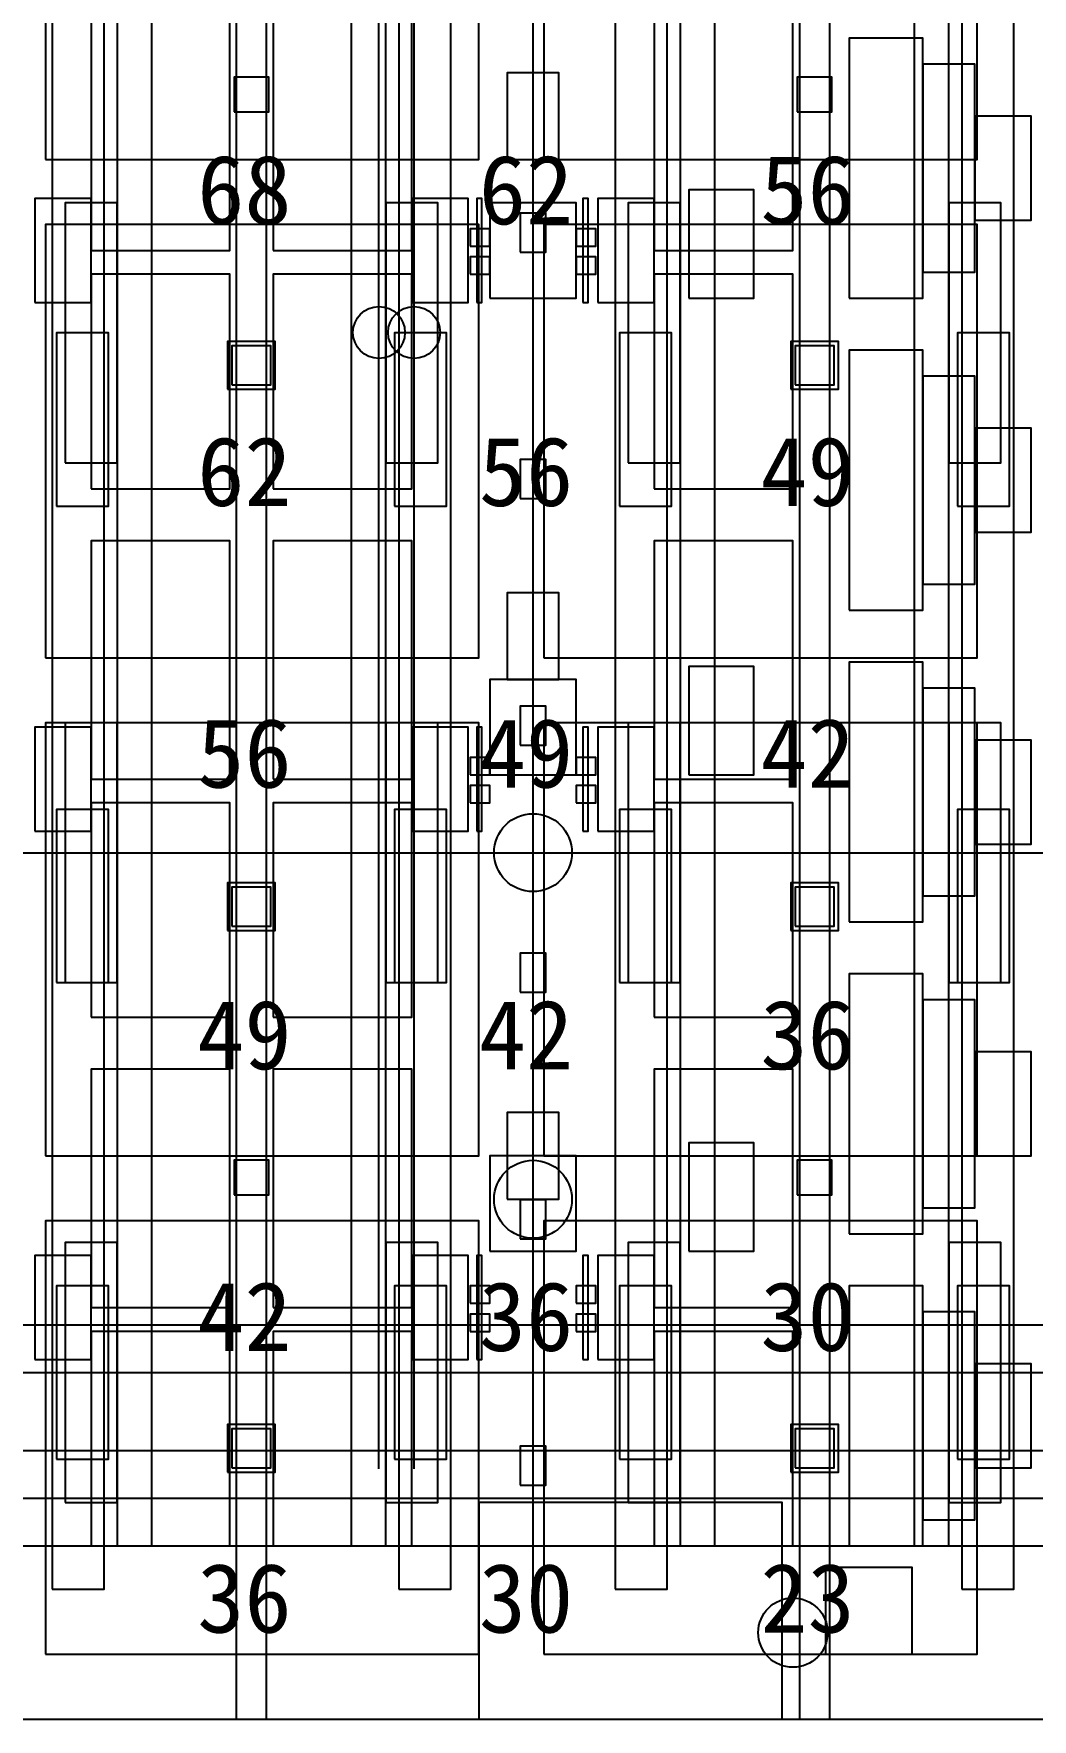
# Model space of a CAD drawing. Header units: metres. Extents: x -1640 to 1560, y -268 to 2338.
# Drawn here: x -201.28 to -178.22, y 1569 to 1607.9 of the extents above; entities that cross this region are included whole.
import ezdxf

# ---------------------------------------------------------------- set-up
doc = ezdxf.new("R2010")
doc.units = ezdxf.units.M
for name, color, linetype in [('1F_CHL', 4, 'Continuous'), ('1F_EHS_GAS_DETECTOR', 6, 'Continuous'), ('1F_EHS_SAFETY_SHOWER_EYEWASH_CONCEPT', 3, 'Continuous'), ('1F_PUMP', 2, 'Continuous'), ('1F_SCR', 3, 'Continuous'), ('1F_STRUCT_COLUMN', 8, 'Continuous'), ('1F_ZONE', 3, 'Continuous'), ('2F_CSF_LATERAL_RACK_CONCEPT', 9, 'Continuous'), ('2F_EHS_GAS_DETECTOR', 6, 'Continuous'), ('2F_RFG', 5, 'Continuous'), ('2F_STRUCT_COLUMN', 8, 'Continuous'), ('2F_VMB', 6, 'Continuous'), ('2F_ZONE', 3, 'Continuous'), ('3F_CLEANROOM_OVERHEAD_PIPE_DUCT_CONCEPT', 9, 'Continuous'), ('3F_EHS_EGRESS_DIST_M', 2, 'Continuous'), ('3F_ETCH', 2, 'Continuous'), ('3F_FOUP', 5, 'Continuous'), ('3F_OHT', 9, 'Continuous'), ('3F_OHTV', 1, 'Continuous'), ('3F_PHOTO', 1, 'Continuous'), ('3F_STRUCT_COLUMN', 8, 'Continuous'), ('3F_TBAR', 6, 'Continuous'), ('3F_ZONE', 3, 'Continuous'), ('4F_FFU', 1, 'Continuous'), ('4F_STRUCT_PLENUM_TRUSS_CONCEPT', 9, 'Continuous'), ('4F_ZONE', 3, 'Continuous'), ('5F_CHL', 4, 'Continuous'), ('5F_EHS_GAS_DETECTOR', 6, 'Continuous'), ('5F_EHS_SAFETY_SHOWER_EYEWASH_CONCEPT', 3, 'Continuous'), ('5F_PUMP', 2, 'Continuous'), ('5F_SCR', 3, 'Continuous'), ('5F_STRUCT_COLUMN', 8, 'Continuous'), ('5F_ZONE', 3, 'Continuous'), ('6F_CSF_LATERAL_RACK_CONCEPT', 9, 'Continuous'), ('6F_EHS_GAS_DETECTOR', 6, 'Continuous'), ('6F_RFG', 5, 'Continuous'), ('6F_STRUCT_COLUMN', 8, 'Continuous'), ('6F_VMB', 6, 'Continuous'), ('6F_ZONE', 3, 'Continuous'), ('7F_CLEANROOM_OVERHEAD_PIPE_DUCT_CONCEPT', 9, 'Continuous'), ('7F_EHS_EGRESS_DIST_M', 2, 'Continuous'), ('7F_ETCH', 2, 'Continuous'), ('7F_FOUP', 5, 'Continuous'), ('7F_OHT', 9, 'Continuous'), ('7F_OHTV', 1, 'Continuous'), ('7F_PHOTO', 1, 'Continuous'), ('7F_STRUCT_COLUMN', 8, 'Continuous'), ('7F_TBAR', 6, 'Continuous'), ('7F_ZONE', 3, 'Continuous'), ('8F_FFU', 1, 'Continuous'), ('8F_STRUCT_PLENUM_TRUSS_CONCEPT', 9, 'Continuous'), ('8F_ZONE', 3, 'Continuous'), ('RF_RSC', 4, 'Continuous'), ('RF_STACK', 2, 'Continuous'), ('UTIL_GAS.SPEC_CONCEPT', 3, 'Continuous'), ('UTIL_PCW.R_CONCEPT', 1, 'Continuous'), ('UTIL_PCW.R_RISER', 1, 'Continuous'), ('UTIL_PCW.S_CONCEPT', 6, 'Continuous'), ('UTIL_PCW.S_RISER', 6, 'Continuous'), ('UTIL_UPW.R_CONCEPT', 2, 'Continuous'), ('UTIL_UPW.S_CONCEPT', 1, 'Continuous'), ('UTIL_WW.AA_CONCEPT', 3, 'Continuous'), ('UTIL_WW.F_CONCEPT', 2, 'Continuous'), ('UTIL_WW.ORG_CONCEPT', 4, 'Continuous')]:
    doc.layers.add(name, color=color, linetype=linetype)

msp = doc.modelspace()

# ---------------------------------------------------------------- linework, layer by layer
at = {"layer": '1F_CHL'}
for points in [[(-186.15, 1601.8), (-184.65, 1601.8), (-184.65, 1604.3), (-186.15, 1604.3)], [(-186.15, 1590.8), (-184.65, 1590.8), (-184.65, 1593.3), (-186.15, 1593.3)], [(-186.15, 1579.8), (-184.65, 1579.8), (-184.65, 1582.3), (-186.15, 1582.3)]]:
    msp.add_lwpolyline(points, close=True, dxfattribs=at)
at = {"layer": '1F_EHS_GAS_DETECTOR'}
msp.add_circle((-189.75, 1581), 0.9, dxfattribs=at)
at = {"layer": '1F_EHS_SAFETY_SHOWER_EYEWASH_CONCEPT'}
msp.add_circle((-183.75, 1571), 0.8, dxfattribs=at)
at = {"layer": '1F_PUMP'}
for points in [[(-200.75, 1597), (-199.55, 1597), (-199.55, 1601), (-200.75, 1601)], [(-192.95, 1597), (-191.75, 1597), (-191.75, 1601), (-192.95, 1601)], [(-187.75, 1597), (-186.55, 1597), (-186.55, 1601), (-187.75, 1601)], [(-179.95, 1597), (-178.75, 1597), (-178.75, 1601), (-179.95, 1601)], [(-200.75, 1586), (-199.55, 1586), (-199.55, 1590), (-200.75, 1590)], [(-192.95, 1586), (-191.75, 1586), (-191.75, 1590), (-192.95, 1590)], [(-187.75, 1586), (-186.55, 1586), (-186.55, 1590), (-187.75, 1590)], [(-179.95, 1586), (-178.75, 1586), (-178.75, 1590), (-179.95, 1590)], [(-200.75, 1575), (-199.55, 1575), (-199.55, 1579), (-200.75, 1579)], [(-192.95, 1575), (-191.75, 1575), (-191.75, 1579), (-192.95, 1579)], [(-187.75, 1575), (-186.55, 1575), (-186.55, 1579), (-187.75, 1579)], [(-179.95, 1575), (-178.75, 1575), (-178.75, 1579), (-179.95, 1579)]]:
    msp.add_lwpolyline(points, close=True, dxfattribs=at)
at = {"layer": '1F_SCR'}
for points in [[(-190.75, 1601.8), (-188.75, 1601.8), (-188.75, 1604), (-190.75, 1604)], [(-190.75, 1590.8), (-188.75, 1590.8), (-188.75, 1593), (-190.75, 1593)], [(-190.75, 1579.8), (-188.75, 1579.8), (-188.75, 1582), (-190.75, 1582)]]:
    msp.add_lwpolyline(points, close=True, dxfattribs=at)
at = {"layer": '1F_STRUCT_COLUMN'}
for points in [[(-196.8, 1599.7), (-195.7, 1599.7), (-195.7, 1600.8), (-196.8, 1600.8)], [(-183.8, 1599.7), (-182.7, 1599.7), (-182.7, 1600.8), (-183.8, 1600.8)], [(-196.8, 1587.2), (-195.7, 1587.2), (-195.7, 1588.3), (-196.8, 1588.3)], [(-183.8, 1587.2), (-182.7, 1587.2), (-182.7, 1588.3), (-183.8, 1588.3)], [(-196.8, 1574.7), (-195.7, 1574.7), (-195.7, 1575.8), (-196.8, 1575.8)], [(-183.8, 1574.7), (-182.7, 1574.7), (-182.7, 1575.8), (-183.8, 1575.8)]]:
    msp.add_lwpolyline(points, close=True, dxfattribs=at)
at = {"layer": '1F_ZONE'}
msp.add_lwpolyline([(-283, 1569), (-57.5, 1569), (-57.5, 1723), (-283, 1723)], close=True, dxfattribs=at)
at = {"layer": '2F_CSF_LATERAL_RACK_CONCEPT'}
for points in [[(-199.35, 1573), (-198.55, 1573), (-198.55, 1719), (-199.35, 1719)], [(-193.95, 1573), (-193.15, 1573), (-193.15, 1719), (-193.95, 1719)], [(-186.35, 1573), (-185.55, 1573), (-185.55, 1719), (-186.35, 1719)], [(-180.95, 1573), (-180.15, 1573), (-180.15, 1719), (-180.95, 1719)]]:
    msp.add_lwpolyline(points, close=True, dxfattribs=at)
at = {"layer": '2F_EHS_GAS_DETECTOR'}
msp.add_circle((-189.75, 1589), 0.9, dxfattribs=at)
at = {"layer": '2F_RFG'}
for points in [[(-200.55, 1598), (-199.35, 1598), (-199.35, 1604), (-200.55, 1604)], [(-193.15, 1598), (-191.95, 1598), (-191.95, 1604), (-193.15, 1604)], [(-187.55, 1598), (-186.35, 1598), (-186.35, 1604), (-187.55, 1604)], [(-180.15, 1598), (-178.95, 1598), (-178.95, 1604), (-180.15, 1604)], [(-200.55, 1586), (-199.35, 1586), (-199.35, 1592), (-200.55, 1592)], [(-193.15, 1586), (-191.95, 1586), (-191.95, 1592), (-193.15, 1592)], [(-187.55, 1586), (-186.35, 1586), (-186.35, 1592), (-187.55, 1592)], [(-180.15, 1586), (-178.95, 1586), (-178.95, 1592), (-180.15, 1592)], [(-200.55, 1574), (-199.35, 1574), (-199.35, 1580), (-200.55, 1580)], [(-193.15, 1574), (-191.95, 1574), (-191.95, 1580), (-193.15, 1580)], [(-187.55, 1574), (-186.35, 1574), (-186.35, 1580), (-187.55, 1580)], [(-180.15, 1574), (-178.95, 1574), (-178.95, 1580), (-180.15, 1580)]]:
    msp.add_lwpolyline(points, close=True, dxfattribs=at)
at = {"layer": '2F_STRUCT_COLUMN'}
for points in [[(-196.7, 1599.8), (-195.8, 1599.8), (-195.8, 1600.7), (-196.7, 1600.7)], [(-183.7, 1599.8), (-182.8, 1599.8), (-182.8, 1600.7), (-183.7, 1600.7)], [(-196.7, 1587.3), (-195.8, 1587.3), (-195.8, 1588.2), (-196.7, 1588.2)], [(-183.7, 1587.3), (-182.8, 1587.3), (-182.8, 1588.2), (-183.7, 1588.2)], [(-196.7, 1574.8), (-195.8, 1574.8), (-195.8, 1575.7), (-196.7, 1575.7)], [(-183.7, 1574.8), (-182.8, 1574.8), (-182.8, 1575.7), (-183.7, 1575.7)]]:
    msp.add_lwpolyline(points, close=True, dxfattribs=at)
at = {"layer": '2F_VMB'}
for points in [[(-190.35, 1605), (-189.15, 1605), (-189.15, 1607), (-190.35, 1607)], [(-190.35, 1593), (-189.15, 1593), (-189.15, 1595), (-190.35, 1595)], [(-190.35, 1581), (-189.15, 1581), (-189.15, 1583), (-190.35, 1583)]]:
    msp.add_lwpolyline(points, close=True, dxfattribs=at)
at = {"layer": '2F_ZONE'}
msp.add_lwpolyline([(-283, 1569), (-57.5, 1569), (-57.5, 1723), (-283, 1723)], close=True, dxfattribs=at)
at = {"layer": '3F_CLEANROOM_OVERHEAD_PIPE_DUCT_CONCEPT'}
for points in [[(-200.85, 1572), (-199.65, 1572), (-199.65, 1720), (-200.85, 1720)], [(-192.85, 1572), (-191.65, 1572), (-191.65, 1720), (-192.85, 1720)], [(-187.85, 1572), (-186.65, 1572), (-186.65, 1720), (-187.85, 1720)], [(-179.85, 1572), (-178.65, 1572), (-178.65, 1720), (-179.85, 1720)]]:
    msp.add_lwpolyline(points, close=True, dxfattribs=at)
at = {"layer": '3F_ETCH'}
for points in [[(-182.45, 1601.8), (-180.75, 1601.8), (-180.75, 1607.8), (-182.45, 1607.8)], [(-180.75, 1602.4), (-179.55, 1602.4), (-179.55, 1607.2), (-180.75, 1607.2)], [(-179.55, 1603.6), (-178.25, 1603.6), (-178.25, 1606), (-179.55, 1606)], [(-182.45, 1594.6), (-180.75, 1594.6), (-180.75, 1600.6), (-182.45, 1600.6)], [(-180.75, 1595.2), (-179.55, 1595.2), (-179.55, 1600), (-180.75, 1600)], [(-179.55, 1596.4), (-178.25, 1596.4), (-178.25, 1598.8), (-179.55, 1598.8)], [(-182.45, 1587.4), (-180.75, 1587.4), (-180.75, 1593.4), (-182.45, 1593.4)], [(-180.75, 1588), (-179.55, 1588), (-179.55, 1592.8), (-180.75, 1592.8)], [(-179.55, 1589.2), (-178.25, 1589.2), (-178.25, 1591.6), (-179.55, 1591.6)], [(-182.45, 1580.2), (-180.75, 1580.2), (-180.75, 1586.2), (-182.45, 1586.2)], [(-180.75, 1580.8), (-179.55, 1580.8), (-179.55, 1585.6), (-180.75, 1585.6)], [(-179.55, 1582), (-178.25, 1582), (-178.25, 1584.4), (-179.55, 1584.4)], [(-182.45, 1573), (-180.75, 1573), (-180.75, 1579), (-182.45, 1579)], [(-180.75, 1573.6), (-179.55, 1573.6), (-179.55, 1578.4), (-180.75, 1578.4)], [(-179.55, 1574.8), (-178.25, 1574.8), (-178.25, 1577.2), (-179.55, 1577.2)]]:
    msp.add_lwpolyline(points, close=True, dxfattribs=at)
at = {"layer": '3F_FOUP'}
for points in [[(-191.2, 1603), (-190.75, 1603), (-190.75, 1603.4), (-191.2, 1603.4)], [(-188.75, 1603), (-188.3, 1603), (-188.3, 1603.4), (-188.75, 1603.4)], [(-191.2, 1602.35), (-190.75, 1602.35), (-190.75, 1602.75), (-191.2, 1602.75)], [(-188.75, 1602.35), (-188.3, 1602.35), (-188.3, 1602.75), (-188.75, 1602.75)], [(-191.2, 1590.8), (-190.75, 1590.8), (-190.75, 1591.2), (-191.2, 1591.2)], [(-188.75, 1590.8), (-188.3, 1590.8), (-188.3, 1591.2), (-188.75, 1591.2)], [(-191.2, 1590.15), (-190.75, 1590.15), (-190.75, 1590.55), (-191.2, 1590.55)], [(-188.75, 1590.15), (-188.3, 1590.15), (-188.3, 1590.55), (-188.75, 1590.55)], [(-191.2, 1578.6), (-190.75, 1578.6), (-190.75, 1579), (-191.2, 1579)], [(-188.75, 1578.6), (-188.3, 1578.6), (-188.3, 1579), (-188.75, 1579)], [(-191.2, 1577.95), (-190.75, 1577.95), (-190.75, 1578.35), (-191.2, 1578.35)], [(-188.75, 1577.95), (-188.3, 1577.95), (-188.3, 1578.35), (-188.75, 1578.35)]]:
    msp.add_lwpolyline(points, close=True, dxfattribs=at)
at = {"layer": '3F_OHT'}
msp.add_line((-189.75, 1572), (-189.75, 1642), dxfattribs=at)
at = {"layer": '3F_OHTV'}
for points in [[(-190.05, 1602.86), (-189.45, 1602.86), (-189.45, 1603.76), (-190.05, 1603.76)], [(-190.05, 1597.17), (-189.45, 1597.17), (-189.45, 1598.07), (-190.05, 1598.07)], [(-190.05, 1591.48), (-189.45, 1591.48), (-189.45, 1592.38), (-190.05, 1592.38)], [(-190.05, 1585.78), (-189.45, 1585.78), (-189.45, 1586.68), (-190.05, 1586.68)], [(-190.05, 1580.09), (-189.45, 1580.09), (-189.45, 1580.99), (-190.05, 1580.99)], [(-190.05, 1574.4), (-189.45, 1574.4), (-189.45, 1575.3), (-190.05, 1575.3)]]:
    msp.add_lwpolyline(points, close=True, dxfattribs=at)
at = {"layer": '3F_PHOTO'}
for points in [[(-199.95, 1602.9), (-196.75, 1602.9), (-196.75, 1608.4), (-199.95, 1608.4)], [(-195.75, 1602.9), (-192.55, 1602.9), (-192.55, 1608.4), (-195.75, 1608.4)], [(-186.95, 1602.9), (-183.75, 1602.9), (-183.75, 1608.4), (-186.95, 1608.4)], [(-201.25, 1601.7), (-199.95, 1601.7), (-199.95, 1604.1), (-201.25, 1604.1)], [(-192.55, 1601.7), (-191.25, 1601.7), (-191.25, 1604.1), (-192.55, 1604.1)], [(-188.25, 1601.7), (-186.95, 1601.7), (-186.95, 1604.1), (-188.25, 1604.1)], [(-199.95, 1597.4), (-196.75, 1597.4), (-196.75, 1602.35), (-199.95, 1602.35)], [(-195.75, 1597.4), (-192.55, 1597.4), (-192.55, 1602.35), (-195.75, 1602.35)], [(-186.95, 1597.4), (-183.75, 1597.4), (-183.75, 1602.35), (-186.95, 1602.35)], [(-199.95, 1590.7), (-196.75, 1590.7), (-196.75, 1596.2), (-199.95, 1596.2)], [(-195.75, 1590.7), (-192.55, 1590.7), (-192.55, 1596.2), (-195.75, 1596.2)], [(-186.95, 1590.7), (-183.75, 1590.7), (-183.75, 1596.2), (-186.95, 1596.2)], [(-201.25, 1589.5), (-199.95, 1589.5), (-199.95, 1591.9), (-201.25, 1591.9)], [(-192.55, 1589.5), (-191.25, 1589.5), (-191.25, 1591.9), (-192.55, 1591.9)], [(-188.25, 1589.5), (-186.95, 1589.5), (-186.95, 1591.9), (-188.25, 1591.9)], [(-199.95, 1585.2), (-196.75, 1585.2), (-196.75, 1590.15), (-199.95, 1590.15)], [(-195.75, 1585.2), (-192.55, 1585.2), (-192.55, 1590.15), (-195.75, 1590.15)], [(-186.95, 1585.2), (-183.75, 1585.2), (-183.75, 1590.15), (-186.95, 1590.15)], [(-199.95, 1578.5), (-196.75, 1578.5), (-196.75, 1584), (-199.95, 1584)], [(-195.75, 1578.5), (-192.55, 1578.5), (-192.55, 1584), (-195.75, 1584)], [(-186.95, 1578.5), (-183.75, 1578.5), (-183.75, 1584), (-186.95, 1584)], [(-201.25, 1577.3), (-199.95, 1577.3), (-199.95, 1579.7), (-201.25, 1579.7)], [(-192.55, 1577.3), (-191.25, 1577.3), (-191.25, 1579.7), (-192.55, 1579.7)], [(-188.25, 1577.3), (-186.95, 1577.3), (-186.95, 1579.7), (-188.25, 1579.7)], [(-199.95, 1573), (-196.75, 1573), (-196.75, 1577.95), (-199.95, 1577.95)], [(-195.75, 1573), (-192.55, 1573), (-192.55, 1577.95), (-195.75, 1577.95)], [(-186.95, 1573), (-183.75, 1573), (-183.75, 1577.95), (-186.95, 1577.95)]]:
    msp.add_lwpolyline(points, close=True, dxfattribs=at)
at = {"layer": '3F_STRUCT_COLUMN'}
for points in [[(-196.65, 1606.1), (-195.85, 1606.1), (-195.85, 1606.9), (-196.65, 1606.9)], [(-183.65, 1606.1), (-182.85, 1606.1), (-182.85, 1606.9), (-183.65, 1606.9)], [(-196.65, 1581.1), (-195.85, 1581.1), (-195.85, 1581.9), (-196.65, 1581.9)], [(-183.65, 1581.1), (-182.85, 1581.1), (-182.85, 1581.9), (-183.65, 1581.9)]]:
    msp.add_lwpolyline(points, close=True, dxfattribs=at)
at = {"layer": '3F_TBAR'}
for points in [[(-191.05, 1601.7), (-190.93, 1601.7), (-190.93, 1604.1), (-191.05, 1604.1)], [(-188.6, 1601.7), (-188.48, 1601.7), (-188.48, 1604.1), (-188.6, 1604.1)], [(-191.05, 1589.5), (-190.93, 1589.5), (-190.93, 1591.9), (-191.05, 1591.9)], [(-188.6, 1589.5), (-188.48, 1589.5), (-188.48, 1591.9), (-188.6, 1591.9)], [(-191.05, 1577.3), (-190.93, 1577.3), (-190.93, 1579.7), (-191.05, 1579.7)], [(-188.6, 1577.3), (-188.48, 1577.3), (-188.48, 1579.7), (-188.6, 1579.7)]]:
    msp.add_lwpolyline(points, close=True, dxfattribs=at)
at = {"layer": '3F_ZONE'}
msp.add_lwpolyline([(-283, 1569), (-57.5, 1569), (-57.5, 1723), (-283, 1723)], close=True, dxfattribs=at)
at = {"layer": '4F_FFU'}
for points in [[(-201, 1605), (-191, 1605), (-191, 1615), (-201, 1615)], [(-189.5, 1605), (-179.5, 1605), (-179.5, 1615), (-189.5, 1615)], [(-201, 1593.5), (-191, 1593.5), (-191, 1603.5), (-201, 1603.5)], [(-189.5, 1593.5), (-179.5, 1593.5), (-179.5, 1603.5), (-189.5, 1603.5)], [(-201, 1582), (-191, 1582), (-191, 1592), (-201, 1592)], [(-189.5, 1582), (-179.5, 1582), (-179.5, 1592), (-189.5, 1592)], [(-201, 1570.5), (-191, 1570.5), (-191, 1580.5), (-201, 1580.5)], [(-189.5, 1570.5), (-179.5, 1570.5), (-179.5, 1580.5), (-189.5, 1580.5)]]:
    msp.add_lwpolyline(points, close=True, dxfattribs=at)
at = {"layer": '4F_STRUCT_PLENUM_TRUSS_CONCEPT'}
for points in [[(-196.6, 1569), (-195.9, 1569), (-195.9, 1723), (-196.6, 1723)], [(-183.6, 1569), (-182.9, 1569), (-182.9, 1723), (-183.6, 1723)]]:
    msp.add_lwpolyline(points, close=True, dxfattribs=at)
at = {"layer": '4F_ZONE'}
msp.add_lwpolyline([(-283, 1569), (-57.5, 1569), (-57.5, 1723), (-283, 1723)], close=True, dxfattribs=at)
at = {"layer": '5F_CHL'}
for points in [[(-186.15, 1601.8), (-184.65, 1601.8), (-184.65, 1604.3), (-186.15, 1604.3)], [(-186.15, 1590.8), (-184.65, 1590.8), (-184.65, 1593.3), (-186.15, 1593.3)], [(-186.15, 1579.8), (-184.65, 1579.8), (-184.65, 1582.3), (-186.15, 1582.3)]]:
    msp.add_lwpolyline(points, close=True, dxfattribs=at)
at = {"layer": '5F_EHS_GAS_DETECTOR'}
msp.add_circle((-189.75, 1581), 0.9, dxfattribs=at)
at = {"layer": '5F_EHS_SAFETY_SHOWER_EYEWASH_CONCEPT'}
msp.add_circle((-183.75, 1571), 0.8, dxfattribs=at)
at = {"layer": '5F_PUMP'}
for points in [[(-200.75, 1597), (-199.55, 1597), (-199.55, 1601), (-200.75, 1601)], [(-192.95, 1597), (-191.75, 1597), (-191.75, 1601), (-192.95, 1601)], [(-187.75, 1597), (-186.55, 1597), (-186.55, 1601), (-187.75, 1601)], [(-179.95, 1597), (-178.75, 1597), (-178.75, 1601), (-179.95, 1601)], [(-200.75, 1586), (-199.55, 1586), (-199.55, 1590), (-200.75, 1590)], [(-192.95, 1586), (-191.75, 1586), (-191.75, 1590), (-192.95, 1590)], [(-187.75, 1586), (-186.55, 1586), (-186.55, 1590), (-187.75, 1590)], [(-179.95, 1586), (-178.75, 1586), (-178.75, 1590), (-179.95, 1590)], [(-200.75, 1575), (-199.55, 1575), (-199.55, 1579), (-200.75, 1579)], [(-192.95, 1575), (-191.75, 1575), (-191.75, 1579), (-192.95, 1579)], [(-187.75, 1575), (-186.55, 1575), (-186.55, 1579), (-187.75, 1579)], [(-179.95, 1575), (-178.75, 1575), (-178.75, 1579), (-179.95, 1579)]]:
    msp.add_lwpolyline(points, close=True, dxfattribs=at)
at = {"layer": '5F_SCR'}
for points in [[(-190.75, 1601.8), (-188.75, 1601.8), (-188.75, 1604), (-190.75, 1604)], [(-190.75, 1590.8), (-188.75, 1590.8), (-188.75, 1593), (-190.75, 1593)], [(-190.75, 1579.8), (-188.75, 1579.8), (-188.75, 1582), (-190.75, 1582)]]:
    msp.add_lwpolyline(points, close=True, dxfattribs=at)
at = {"layer": '5F_STRUCT_COLUMN'}
for points in [[(-196.8, 1599.7), (-195.7, 1599.7), (-195.7, 1600.8), (-196.8, 1600.8)], [(-183.8, 1599.7), (-182.7, 1599.7), (-182.7, 1600.8), (-183.8, 1600.8)], [(-196.8, 1587.2), (-195.7, 1587.2), (-195.7, 1588.3), (-196.8, 1588.3)], [(-183.8, 1587.2), (-182.7, 1587.2), (-182.7, 1588.3), (-183.8, 1588.3)], [(-196.8, 1574.7), (-195.7, 1574.7), (-195.7, 1575.8), (-196.8, 1575.8)], [(-183.8, 1574.7), (-182.7, 1574.7), (-182.7, 1575.8), (-183.8, 1575.8)]]:
    msp.add_lwpolyline(points, close=True, dxfattribs=at)
at = {"layer": '5F_ZONE'}
msp.add_lwpolyline([(-283, 1569), (-57.5, 1569), (-57.5, 1723), (-283, 1723)], close=True, dxfattribs=at)
at = {"layer": '6F_CSF_LATERAL_RACK_CONCEPT'}
for points in [[(-199.35, 1573), (-198.55, 1573), (-198.55, 1719), (-199.35, 1719)], [(-193.95, 1573), (-193.15, 1573), (-193.15, 1719), (-193.95, 1719)], [(-186.35, 1573), (-185.55, 1573), (-185.55, 1719), (-186.35, 1719)], [(-180.95, 1573), (-180.15, 1573), (-180.15, 1719), (-180.95, 1719)]]:
    msp.add_lwpolyline(points, close=True, dxfattribs=at)
at = {"layer": '6F_EHS_GAS_DETECTOR'}
msp.add_circle((-189.75, 1589), 0.9, dxfattribs=at)
at = {"layer": '6F_RFG'}
for points in [[(-200.55, 1598), (-199.35, 1598), (-199.35, 1604), (-200.55, 1604)], [(-193.15, 1598), (-191.95, 1598), (-191.95, 1604), (-193.15, 1604)], [(-187.55, 1598), (-186.35, 1598), (-186.35, 1604), (-187.55, 1604)], [(-180.15, 1598), (-178.95, 1598), (-178.95, 1604), (-180.15, 1604)], [(-200.55, 1586), (-199.35, 1586), (-199.35, 1592), (-200.55, 1592)], [(-193.15, 1586), (-191.95, 1586), (-191.95, 1592), (-193.15, 1592)], [(-187.55, 1586), (-186.35, 1586), (-186.35, 1592), (-187.55, 1592)], [(-180.15, 1586), (-178.95, 1586), (-178.95, 1592), (-180.15, 1592)], [(-200.55, 1574), (-199.35, 1574), (-199.35, 1580), (-200.55, 1580)], [(-193.15, 1574), (-191.95, 1574), (-191.95, 1580), (-193.15, 1580)], [(-187.55, 1574), (-186.35, 1574), (-186.35, 1580), (-187.55, 1580)], [(-180.15, 1574), (-178.95, 1574), (-178.95, 1580), (-180.15, 1580)]]:
    msp.add_lwpolyline(points, close=True, dxfattribs=at)
at = {"layer": '6F_STRUCT_COLUMN'}
for points in [[(-196.7, 1599.8), (-195.8, 1599.8), (-195.8, 1600.7), (-196.7, 1600.7)], [(-183.7, 1599.8), (-182.8, 1599.8), (-182.8, 1600.7), (-183.7, 1600.7)], [(-196.7, 1587.3), (-195.8, 1587.3), (-195.8, 1588.2), (-196.7, 1588.2)], [(-183.7, 1587.3), (-182.8, 1587.3), (-182.8, 1588.2), (-183.7, 1588.2)], [(-196.7, 1574.8), (-195.8, 1574.8), (-195.8, 1575.7), (-196.7, 1575.7)], [(-183.7, 1574.8), (-182.8, 1574.8), (-182.8, 1575.7), (-183.7, 1575.7)]]:
    msp.add_lwpolyline(points, close=True, dxfattribs=at)
at = {"layer": '6F_VMB'}
for points in [[(-190.35, 1605), (-189.15, 1605), (-189.15, 1607), (-190.35, 1607)], [(-190.35, 1593), (-189.15, 1593), (-189.15, 1595), (-190.35, 1595)], [(-190.35, 1581), (-189.15, 1581), (-189.15, 1583), (-190.35, 1583)]]:
    msp.add_lwpolyline(points, close=True, dxfattribs=at)
at = {"layer": '6F_ZONE'}
msp.add_lwpolyline([(-283, 1569), (-57.5, 1569), (-57.5, 1723), (-283, 1723)], close=True, dxfattribs=at)
at = {"layer": '7F_CLEANROOM_OVERHEAD_PIPE_DUCT_CONCEPT'}
for points in [[(-200.85, 1572), (-199.65, 1572), (-199.65, 1720), (-200.85, 1720)], [(-192.85, 1572), (-191.65, 1572), (-191.65, 1720), (-192.85, 1720)], [(-187.85, 1572), (-186.65, 1572), (-186.65, 1720), (-187.85, 1720)], [(-179.85, 1572), (-178.65, 1572), (-178.65, 1720), (-179.85, 1720)]]:
    msp.add_lwpolyline(points, close=True, dxfattribs=at)
at = {"layer": '7F_ETCH'}
for points in [[(-182.45, 1601.8), (-180.75, 1601.8), (-180.75, 1607.8), (-182.45, 1607.8)], [(-180.75, 1602.4), (-179.55, 1602.4), (-179.55, 1607.2), (-180.75, 1607.2)], [(-179.55, 1603.6), (-178.25, 1603.6), (-178.25, 1606), (-179.55, 1606)], [(-182.45, 1594.6), (-180.75, 1594.6), (-180.75, 1600.6), (-182.45, 1600.6)], [(-180.75, 1595.2), (-179.55, 1595.2), (-179.55, 1600), (-180.75, 1600)], [(-179.55, 1596.4), (-178.25, 1596.4), (-178.25, 1598.8), (-179.55, 1598.8)], [(-182.45, 1587.4), (-180.75, 1587.4), (-180.75, 1593.4), (-182.45, 1593.4)], [(-180.75, 1588), (-179.55, 1588), (-179.55, 1592.8), (-180.75, 1592.8)], [(-179.55, 1589.2), (-178.25, 1589.2), (-178.25, 1591.6), (-179.55, 1591.6)], [(-182.45, 1580.2), (-180.75, 1580.2), (-180.75, 1586.2), (-182.45, 1586.2)], [(-180.75, 1580.8), (-179.55, 1580.8), (-179.55, 1585.6), (-180.75, 1585.6)], [(-179.55, 1582), (-178.25, 1582), (-178.25, 1584.4), (-179.55, 1584.4)], [(-182.45, 1573), (-180.75, 1573), (-180.75, 1579), (-182.45, 1579)], [(-180.75, 1573.6), (-179.55, 1573.6), (-179.55, 1578.4), (-180.75, 1578.4)], [(-179.55, 1574.8), (-178.25, 1574.8), (-178.25, 1577.2), (-179.55, 1577.2)]]:
    msp.add_lwpolyline(points, close=True, dxfattribs=at)
at = {"layer": '7F_FOUP'}
for points in [[(-191.2, 1603), (-190.75, 1603), (-190.75, 1603.4), (-191.2, 1603.4)], [(-188.75, 1603), (-188.3, 1603), (-188.3, 1603.4), (-188.75, 1603.4)], [(-191.2, 1602.35), (-190.75, 1602.35), (-190.75, 1602.75), (-191.2, 1602.75)], [(-188.75, 1602.35), (-188.3, 1602.35), (-188.3, 1602.75), (-188.75, 1602.75)], [(-191.2, 1590.8), (-190.75, 1590.8), (-190.75, 1591.2), (-191.2, 1591.2)], [(-188.75, 1590.8), (-188.3, 1590.8), (-188.3, 1591.2), (-188.75, 1591.2)], [(-191.2, 1590.15), (-190.75, 1590.15), (-190.75, 1590.55), (-191.2, 1590.55)], [(-188.75, 1590.15), (-188.3, 1590.15), (-188.3, 1590.55), (-188.75, 1590.55)], [(-191.2, 1578.6), (-190.75, 1578.6), (-190.75, 1579), (-191.2, 1579)], [(-188.75, 1578.6), (-188.3, 1578.6), (-188.3, 1579), (-188.75, 1579)], [(-191.2, 1577.95), (-190.75, 1577.95), (-190.75, 1578.35), (-191.2, 1578.35)], [(-188.75, 1577.95), (-188.3, 1577.95), (-188.3, 1578.35), (-188.75, 1578.35)]]:
    msp.add_lwpolyline(points, close=True, dxfattribs=at)
at = {"layer": '7F_OHT'}
msp.add_line((-189.75, 1572), (-189.75, 1642), dxfattribs=at)
at = {"layer": '7F_OHTV'}
for points in [[(-190.05, 1602.86), (-189.45, 1602.86), (-189.45, 1603.76), (-190.05, 1603.76)], [(-190.05, 1597.17), (-189.45, 1597.17), (-189.45, 1598.07), (-190.05, 1598.07)], [(-190.05, 1591.48), (-189.45, 1591.48), (-189.45, 1592.38), (-190.05, 1592.38)], [(-190.05, 1585.78), (-189.45, 1585.78), (-189.45, 1586.68), (-190.05, 1586.68)], [(-190.05, 1580.09), (-189.45, 1580.09), (-189.45, 1580.99), (-190.05, 1580.99)], [(-190.05, 1574.4), (-189.45, 1574.4), (-189.45, 1575.3), (-190.05, 1575.3)]]:
    msp.add_lwpolyline(points, close=True, dxfattribs=at)
at = {"layer": '7F_PHOTO'}
for points in [[(-199.95, 1602.9), (-196.75, 1602.9), (-196.75, 1608.4), (-199.95, 1608.4)], [(-195.75, 1602.9), (-192.55, 1602.9), (-192.55, 1608.4), (-195.75, 1608.4)], [(-186.95, 1602.9), (-183.75, 1602.9), (-183.75, 1608.4), (-186.95, 1608.4)], [(-201.25, 1601.7), (-199.95, 1601.7), (-199.95, 1604.1), (-201.25, 1604.1)], [(-192.55, 1601.7), (-191.25, 1601.7), (-191.25, 1604.1), (-192.55, 1604.1)], [(-188.25, 1601.7), (-186.95, 1601.7), (-186.95, 1604.1), (-188.25, 1604.1)], [(-199.95, 1597.4), (-196.75, 1597.4), (-196.75, 1602.35), (-199.95, 1602.35)], [(-195.75, 1597.4), (-192.55, 1597.4), (-192.55, 1602.35), (-195.75, 1602.35)], [(-186.95, 1597.4), (-183.75, 1597.4), (-183.75, 1602.35), (-186.95, 1602.35)], [(-199.95, 1590.7), (-196.75, 1590.7), (-196.75, 1596.2), (-199.95, 1596.2)], [(-195.75, 1590.7), (-192.55, 1590.7), (-192.55, 1596.2), (-195.75, 1596.2)], [(-186.95, 1590.7), (-183.75, 1590.7), (-183.75, 1596.2), (-186.95, 1596.2)], [(-201.25, 1589.5), (-199.95, 1589.5), (-199.95, 1591.9), (-201.25, 1591.9)], [(-192.55, 1589.5), (-191.25, 1589.5), (-191.25, 1591.9), (-192.55, 1591.9)], [(-188.25, 1589.5), (-186.95, 1589.5), (-186.95, 1591.9), (-188.25, 1591.9)], [(-199.95, 1585.2), (-196.75, 1585.2), (-196.75, 1590.15), (-199.95, 1590.15)], [(-195.75, 1585.2), (-192.55, 1585.2), (-192.55, 1590.15), (-195.75, 1590.15)], [(-186.95, 1585.2), (-183.75, 1585.2), (-183.75, 1590.15), (-186.95, 1590.15)], [(-199.95, 1578.5), (-196.75, 1578.5), (-196.75, 1584), (-199.95, 1584)], [(-195.75, 1578.5), (-192.55, 1578.5), (-192.55, 1584), (-195.75, 1584)], [(-186.95, 1578.5), (-183.75, 1578.5), (-183.75, 1584), (-186.95, 1584)], [(-201.25, 1577.3), (-199.95, 1577.3), (-199.95, 1579.7), (-201.25, 1579.7)], [(-192.55, 1577.3), (-191.25, 1577.3), (-191.25, 1579.7), (-192.55, 1579.7)], [(-188.25, 1577.3), (-186.95, 1577.3), (-186.95, 1579.7), (-188.25, 1579.7)], [(-199.95, 1573), (-196.75, 1573), (-196.75, 1577.95), (-199.95, 1577.95)], [(-195.75, 1573), (-192.55, 1573), (-192.55, 1577.95), (-195.75, 1577.95)], [(-186.95, 1573), (-183.75, 1573), (-183.75, 1577.95), (-186.95, 1577.95)]]:
    msp.add_lwpolyline(points, close=True, dxfattribs=at)
at = {"layer": '7F_STRUCT_COLUMN'}
for points in [[(-196.65, 1606.1), (-195.85, 1606.1), (-195.85, 1606.9), (-196.65, 1606.9)], [(-183.65, 1606.1), (-182.85, 1606.1), (-182.85, 1606.9), (-183.65, 1606.9)], [(-196.65, 1581.1), (-195.85, 1581.1), (-195.85, 1581.9), (-196.65, 1581.9)], [(-183.65, 1581.1), (-182.85, 1581.1), (-182.85, 1581.9), (-183.65, 1581.9)]]:
    msp.add_lwpolyline(points, close=True, dxfattribs=at)
at = {"layer": '7F_TBAR'}
for points in [[(-191.05, 1601.7), (-190.93, 1601.7), (-190.93, 1604.1), (-191.05, 1604.1)], [(-188.6, 1601.7), (-188.48, 1601.7), (-188.48, 1604.1), (-188.6, 1604.1)], [(-191.05, 1589.5), (-190.93, 1589.5), (-190.93, 1591.9), (-191.05, 1591.9)], [(-188.6, 1589.5), (-188.48, 1589.5), (-188.48, 1591.9), (-188.6, 1591.9)], [(-191.05, 1577.3), (-190.93, 1577.3), (-190.93, 1579.7), (-191.05, 1579.7)], [(-188.6, 1577.3), (-188.48, 1577.3), (-188.48, 1579.7), (-188.6, 1579.7)]]:
    msp.add_lwpolyline(points, close=True, dxfattribs=at)
at = {"layer": '7F_ZONE'}
msp.add_lwpolyline([(-283, 1569), (-57.5, 1569), (-57.5, 1723), (-283, 1723)], close=True, dxfattribs=at)
at = {"layer": '8F_FFU'}
for points in [[(-201, 1605), (-191, 1605), (-191, 1615), (-201, 1615)], [(-189.5, 1605), (-179.5, 1605), (-179.5, 1615), (-189.5, 1615)], [(-201, 1593.5), (-191, 1593.5), (-191, 1603.5), (-201, 1603.5)], [(-189.5, 1593.5), (-179.5, 1593.5), (-179.5, 1603.5), (-189.5, 1603.5)], [(-201, 1582), (-191, 1582), (-191, 1592), (-201, 1592)], [(-189.5, 1582), (-179.5, 1582), (-179.5, 1592), (-189.5, 1592)], [(-201, 1570.5), (-191, 1570.5), (-191, 1580.5), (-201, 1580.5)], [(-189.5, 1570.5), (-179.5, 1570.5), (-179.5, 1580.5), (-189.5, 1580.5)]]:
    msp.add_lwpolyline(points, close=True, dxfattribs=at)
at = {"layer": '8F_STRUCT_PLENUM_TRUSS_CONCEPT'}
for points in [[(-196.6, 1569), (-195.9, 1569), (-195.9, 1723), (-196.6, 1723)], [(-183.6, 1569), (-182.9, 1569), (-182.9, 1723), (-183.6, 1723)]]:
    msp.add_lwpolyline(points, close=True, dxfattribs=at)
at = {"layer": '8F_ZONE'}
msp.add_lwpolyline([(-283, 1569), (-57.5, 1569), (-57.5, 1723), (-283, 1723)], close=True, dxfattribs=at)
at = {"layer": 'RF_RSC'}
msp.add_lwpolyline([(-191, 1569), (-184, 1569), (-184, 1574), (-191, 1574)], close=True, dxfattribs=at)
at = {"layer": 'RF_STACK'}
msp.add_lwpolyline([(-183, 1570.5), (-181, 1570.5), (-181, 1572.5), (-183, 1572.5)], close=True, dxfattribs=at)
at = {"layer": 'UTIL_GAS.SPEC_CONCEPT'}
msp.add_line((-277.3, 1589), (188.3, 1589), dxfattribs=at)
msp.add_line((-277.3, 1589), (188.3, 1589), dxfattribs=at)
at = {"layer": 'UTIL_PCW.R_CONCEPT'}
msp.add_line((-192.495, 1574.78), (-192.495, 1717.23), dxfattribs=at)
msp.add_line((-192.495, 1574.78), (-192.495, 1717.23), dxfattribs=at)
at = {"layer": 'UTIL_PCW.R_RISER'}
msp.add_circle((-192.495, 1601.005), 0.6, dxfattribs=at)
msp.add_circle((-192.495, 1601.005), 0.6, dxfattribs=at)
at = {"layer": 'UTIL_PCW.S_CONCEPT'}
msp.add_line((-193.305, 1574.78), (-193.305, 1717.23), dxfattribs=at)
msp.add_line((-193.305, 1574.78), (-193.305, 1717.23), dxfattribs=at)
at = {"layer": 'UTIL_PCW.S_RISER'}
msp.add_circle((-193.305, 1601.005), 0.6, dxfattribs=at)
msp.add_circle((-193.305, 1601.005), 0.6, dxfattribs=at)
at = {"layer": 'UTIL_UPW.R_CONCEPT'}
msp.add_line((-279.3, 1578.1), (188.3, 1578.1), dxfattribs=at)
msp.add_line((-279.3, 1578.1), (188.3, 1578.1), dxfattribs=at)
at = {"layer": 'UTIL_UPW.S_CONCEPT'}
msp.add_line((-279.3, 1577), (188.3, 1577), dxfattribs=at)
msp.add_line((-279.3, 1577), (188.3, 1577), dxfattribs=at)
at = {"layer": 'UTIL_WW.AA_CONCEPT'}
msp.add_line((-279.3, 1574.1), (188.3, 1574.1), dxfattribs=at)
at = {"layer": 'UTIL_WW.F_CONCEPT'}
msp.add_line((-279.3, 1573), (188.3, 1573), dxfattribs=at)
at = {"layer": 'UTIL_WW.ORG_CONCEPT'}
msp.add_line((-279.3, 1575.2), (188.3, 1575.2), dxfattribs=at)

# ---------------------------------------------------------------- texts
at = {"layer": '3F_EHS_EGRESS_DIST_M'}
for s, p in [('68', (-197.5, 1603.5)), ('62', (-191, 1603.5)), ('56', (-184.5, 1603.5)), ('62', (-197.5, 1597)), ('56', (-191, 1597)), ('49', (-184.5, 1597)), ('56', (-197.5, 1590.5)), ('49', (-191, 1590.5)), ('42', (-184.5, 1590.5)), ('49', (-197.5, 1584)), ('42', (-191, 1584)), ('36', (-184.5, 1584)), ('42', (-197.5, 1577.5)), ('36', (-191, 1577.5)), ('30', (-184.5, 1577.5)), ('36', (-197.5, 1571)), ('30', (-191, 1571)), ('23', (-184.5, 1571))]:
    msp.add_text(s, height=1.6, dxfattribs=at).set_placement(p)
at = {"layer": '7F_EHS_EGRESS_DIST_M'}
for s, p in [('68', (-197.5, 1603.5)), ('62', (-191, 1603.5)), ('56', (-184.5, 1603.5)), ('62', (-197.5, 1597)), ('56', (-191, 1597)), ('49', (-184.5, 1597)), ('56', (-197.5, 1590.5)), ('49', (-191, 1590.5)), ('42', (-184.5, 1590.5)), ('49', (-197.5, 1584)), ('42', (-191, 1584)), ('36', (-184.5, 1584)), ('42', (-197.5, 1577.5)), ('36', (-191, 1577.5)), ('30', (-184.5, 1577.5)), ('36', (-197.5, 1571)), ('30', (-191, 1571)), ('23', (-184.5, 1571))]:
    msp.add_text(s, height=1.6, dxfattribs=at).set_placement(p)

doc.saveas('drawing.dxf')
